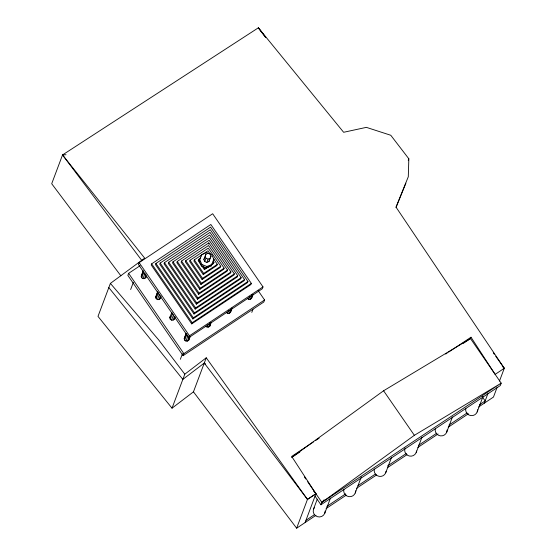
<?xml version="1.0" encoding="UTF-8"?>
<svg xmlns="http://www.w3.org/2000/svg" width="556" height="556" viewBox="0 0 556 556"><rect width="100%" height="100%" fill="white"/><g stroke="black" fill="none" stroke-linecap="round" stroke-linejoin="round"><path stroke-width="0.83" d="M120.874 275.818L51.708 183.73L62.536 154.943L258.38 27.8L343.636 132.286L366.362 127.359L390.771 135.261L408.834 158.794L408.292 176.759L396.011 207.117L504.292 368.28L499.476 381.075M146.36 276.186L145.783 277.729L144.546 278.632L143.003 278.646L141.738 277.757L141.231 276.311L143.135 271.001M145.783 277.729L146.235 276.276M161.073 296.383L160.204 298.697L158.974 299.601L157.424 299.615L156.16 298.725L155.659 297.272L157.556 291.963M160.204 298.697L160.656 297.245M175.196 316.899L174.32 319.214L173.09 320.117L171.547 320.131L170.275 319.241L169.775 317.796L170.226 316.343M174.32 319.214L174.772 317.761M190.194 336.324L188.748 340.182L187.511 341.085L185.968 341.092L184.703 340.209L184.196 338.757L186.1 333.447M188.748 340.182L190.069 336.415M205.776 326.198L207.04 327.088L208.583 327.074L209.82 326.17L210.272 324.718M226.403 312.486L227.668 313.375L229.211 313.362L230.448 312.458L232.054 307.92M247.476 298.475L248.74 299.364L250.283 299.357L251.52 298.454L251.972 296.994M65.997 154.714L62.536 154.943L144.685 258.137L110.394 283.407L97.995 316.385L172.019 408.187L193.453 391.841L206.255 357.793L307.468 499.399L315.94 493.756L291.685 456.42L313.375 441.999M140.161 265.671L128.631 273.337L127.859 275.38L183.098 355.666L263.808 302.019L264.58 299.976L258.22 290.739M139.139 262.627L138.444 264.489L188.769 337.645L262.307 288.759L263.002 286.903L212.67 213.747L139.139 262.627L189.471 335.782L188.769 337.645M130.646 289.537L133.357 282.337M141.231 276.311L143.267 270.911M141.738 277.757L143.768 272.357M143.003 278.646L145.033 273.246M144.546 278.632L145.999 274.775M151.656 263.843L151.225 264.997L191.73 323.877L250.916 284.533L251.354 283.379L210.842 224.499L151.656 263.843L192.167 322.73L191.73 323.877M155.923 263.447L155.492 264.6L192.883 318.949L247.517 282.629L247.948 281.475L210.557 227.126L155.923 263.447L193.314 317.796L192.883 318.949M160.191 263.044L159.76 264.197L194.037 314.022L244.119 280.724L244.55 279.578L210.272 229.753L160.191 263.044L194.468 312.868L194.037 314.022M164.458 262.647L164.027 263.794L195.184 309.087L240.713 278.827L241.144 277.673L209.987 232.38L164.458 262.647L195.622 307.941L195.184 309.087M168.725 262.244L168.294 263.398L196.337 304.16L237.315 276.923L237.746 275.769L209.702 235.007L168.725 262.244L196.768 303.006L196.337 304.16M155.659 297.272L157.689 291.872M156.16 298.725L158.481 292.553M258.345 27.897L265.761 37.53L258.38 27.8M157.424 299.615L159.461 294.207M172.992 261.841L172.562 262.995L197.491 299.232L233.909 275.018L234.347 273.865L209.417 237.634L172.992 261.841L197.922 298.079L197.491 299.232M158.974 299.601L160.42 295.743M177.26 261.445L176.829 262.599L198.638 294.298L230.511 273.114L230.942 271.96L209.132 240.261L177.26 261.445L199.076 293.151L198.638 294.298M181.527 261.042L181.096 262.196L199.792 289.37L227.105 271.21L227.543 270.063L208.847 242.882L181.527 261.042L200.223 288.216L199.792 289.37M185.794 260.646L185.363 261.793L200.945 284.443L223.707 269.306L224.137 268.159L208.563 245.509L185.794 260.646L201.376 283.289L200.945 284.443M190.062 260.243L189.631 261.396L202.092 279.515L220.308 267.408L220.739 266.255L208.271 248.136L190.062 260.243L202.53 278.361L202.092 279.515M169.775 317.796L171.804 312.396M170.275 319.241L172.596 313.07M171.547 320.131L173.576 314.731M210.446 254.342L207.986 250.763L194.329 259.84L193.898 260.993L203.246 274.581L216.903 265.504L217.333 264.35L213.4 258.63M173.09 320.117L174.542 316.26M200.695 258.047L198.596 259.443L198.165 260.597L204.393 269.653L213.504 263.6L213.935 262.446L212.976 261.056M199.201 260.993L199.736 259.582L201.891 264.496L201.362 265.907L206.394 267.922L211.35 265.844L213.858 259.485L211.704 254.572L206.672 252.556L201.717 254.634L199.201 260.993L201.362 265.907M201.182 256.045L201.717 254.634M208.41 244.035L208.847 242.882M203.864 259.555L205.942 254.155L208 253.293L210.092 254.127L210.988 256.17L208.91 261.57L206.846 262.432L204.761 261.598L203.864 259.555L204.684 257.498M204.761 261.598L206.019 258.255L205.122 256.212L205.942 254.155M206.846 262.432L208.104 259.089L210.168 258.227L210.988 256.17M204.393 269.653L204.83 268.499L206.929 267.102M203.246 274.581L203.677 273.434L217.333 264.35M206.394 267.922L206.922 266.505L211.878 264.434L211.35 265.844M213.33 260.896L213.858 259.485M184.196 338.757L186.232 333.357M184.703 340.209L187.024 334.031M185.968 341.092L187.997 335.692M180.352 359.308L182.458 353.706M187.511 341.085L188.964 337.228M183.098 355.666L183.869 353.623L264.58 299.976M172.019 408.187L184.794 374.188L206.255 357.793M207.04 327.088L207.909 324.774M208.583 327.074L210.328 322.445M209.82 326.17L211.266 322.313M227.668 313.375L228.829 310.29M229.211 313.362L230.664 309.504M230.448 312.458L231.894 308.601M248.74 299.364L249.901 296.279M250.283 299.357L252.028 294.729M252.257 296.223L252.841 294.68M251.52 298.454L252.966 294.59M251.792 312.416L252.994 309.219M408.257 160.33L408.834 158.794M193.453 391.841L296.64 528.2L307.461 499.406L315.933 493.763L313.681 491.122M296.64 528.2L305.112 522.557L315.933 493.763M313.626 508.851L317.254 499.191M315.106 496.293L320.951 504.785L321.861 502.374L324.19 499.802M324.753 513.299L330.5 498.002M355.235 493.033L361.289 476.93M385.718 472.767L391.473 457.47M416.208 452.501L421.955 437.204M495.75 356.278L504.292 368.28L495.139 374.376L471.008 337.221L470.501 338.562L463.273 343.365M446.69 432.234L452.438 416.937M477.18 411.968L482.928 396.671M484.318 403.163L487.925 393.565M497.071 387.476L493.464 397.067L478.535 407.013M208.91 261.57L209.73 259.513M396.032 207.485L405.88 183.174M141.683 274.859L142.92 273.955M291.872 457.261L383.584 390.771L470.501 338.562L501.192 383.153L500.282 385.579L320.951 504.785M321.861 502.374L414.366 435.306L501.192 383.153L321.861 502.374L307.683 481.767M211.836 263.843L213.935 262.446M202.53 278.361L220.739 266.255M201.376 283.289L224.137 268.159M200.223 288.216L227.543 270.063M199.076 293.151L230.942 271.96M197.922 298.079L234.347 273.865M196.768 303.006L237.746 275.769M195.622 307.941L241.144 277.673M194.468 312.868L244.55 279.578M193.314 317.796L247.948 281.475M192.167 322.73L251.354 283.379M189.471 335.782L263.002 286.903M315.544 440.56L319.158 438.156M445.697 354.047L447.142 353.081M448.588 352.122L471.008 337.221M291.893 457.296L299.851 452M305.953 520.326L314.62 514.55M326.907 506.363L345.693 493.846M357.981 485.666L375.321 474.108M387.608 465.928L406.394 453.411M418.675 445.224L436.745 433.193M449.026 425.006L467.089 412.969M479.376 404.789L485.159 400.939L482.26 396.72M305.112 522.557L315.954 515.336M326.066 508.594L346.305 495.111M356.417 488.377L376.648 474.893M387.49 467.672L406.999 454.676M417.841 447.455L438.072 433.972M448.192 427.237L468.423 413.754M206.019 258.255L208.104 259.089M201.891 264.496L206.922 266.505M502.992 367.134L504.292 368.28M205.456 364.333L204.281 363.054L182.841 379.394L108.816 287.591M205.407 364.368L204.281 363.054L307.461 499.406M110.394 283.407L158.766 340.008L184.794 374.188M62.536 154.943L141.599 260.208M493.283 352.803L494.284 354.214M383.584 390.771L414.366 435.306M198.596 259.443L200.035 261.535M202.912 265.712L204.83 268.499M194.329 259.84L203.677 273.434M304.327 476.881L305.786 479.008M128.631 273.337L183.869 353.623M477.59 409.702A5.991 5.887 20.6 0 1 470.939 415.603A5.991 5.887 20.6 0 1 465.817 408.25M447.107 429.969A5.991 5.887 20.6 0 1 440.456 435.869A5.991 5.887 20.6 0 1 435.334 428.516M416.583 451.006A5.991 5.887 20.6 0 1 409.202 455.989A5.991 5.887 20.6 0 1 405.081 448.053M386.1 471.273A5.991 5.887 20.6 0 1 379.095 476.339A5.991 5.887 20.6 0 1 374.362 469.049M355.652 490.767A5.991 5.887 20.6 0 1 348.994 496.661A5.991 5.887 20.6 0 1 343.872 489.315M325.163 511.033A5.991 5.887 20.6 0 1 317.365 516.677A5.991 5.887 20.6 0 1 314.383 507.51"/></g></svg>
